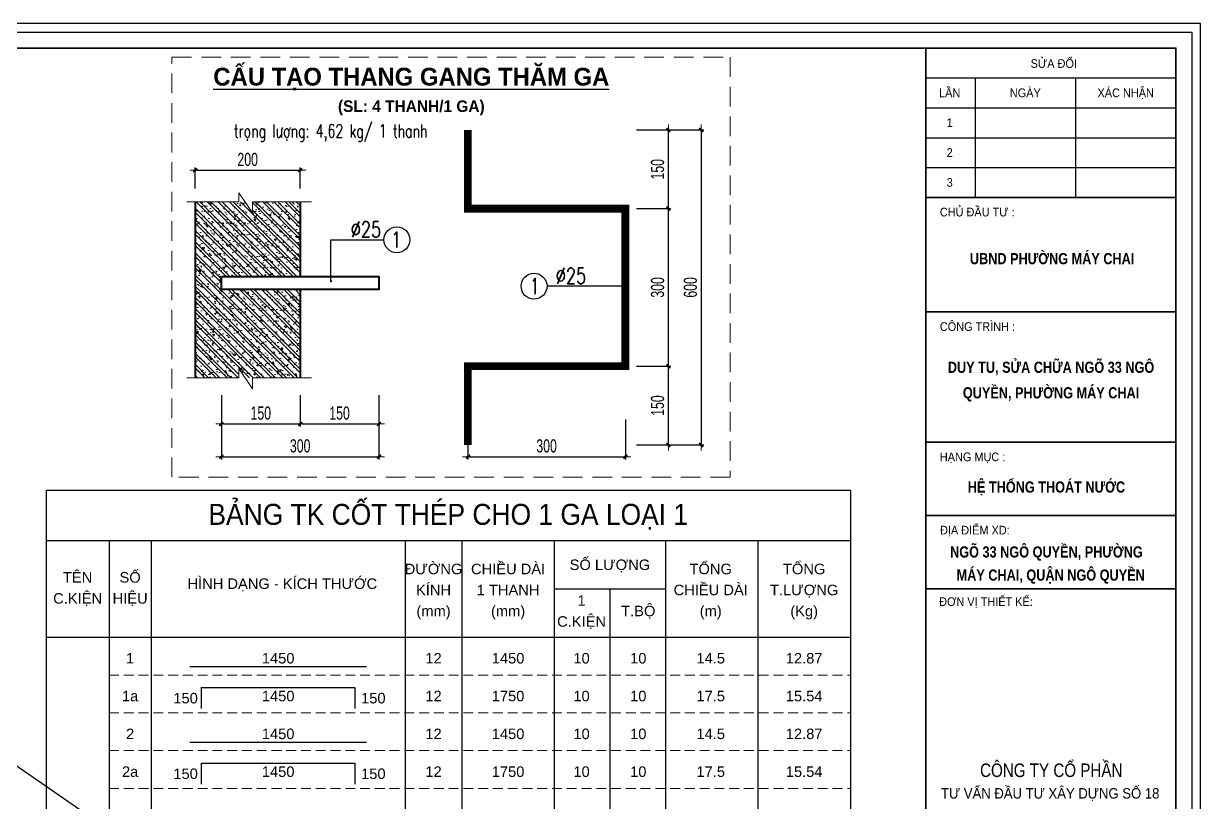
# Model space of a CAD drawing. Header units: inches. Extents: x 144032 to 217447, y 5454 to 57833.
# Drawn here: x 191321 to 195805, y 49776 to 52743 of the extents above; entities that cross this region are included whole.
import ezdxf
from ezdxf.enums import TextEntityAlignment as Align

# ---------------------------------------------------------------- set-up
doc = ezdxf.new("R2010")
doc.units = ezdxf.units.IN
doc.header["$MEASUREMENT"] = 0
doc.linetypes.add('HIDDEN', pattern=[0.375, 0.25, -0.125])
for name, color, linetype in [('BT7-THAY', 7, 'Continuous'), ('ENTTNTHIETKE1', 2, 'Continuous'), ('KHUNGTEN', 5, 'Continuous'), ('T.bao', 6, 'Continuous'), ('TXT', 5, 'Continuous')]:
    doc.layers.add(name, color=color, linetype=linetype)
doc.layers.add('KCS_Plotter', color=11, linetype='Continuous', plot=False)
for name, color, linetype, lineweight in [('LC Dim', 8, 'Continuous', 18), ('LC Hatch', 252, 'Continuous', 9), ('LC MANH DUT', 35, 'HIDDEN', 5), ('LC Net dam 1', 30, 'Continuous', 30), ('LC Net dam2', 6, 'Continuous', 40), ('LC Net manh', 9, 'Continuous', 5), ('LC Net thay', 7, 'Continuous', 25), ('LC Text1', 3, 'Continuous', 20), ('LC Text2', 7, 'Continuous', 25), ('THEP', 1, 'Continuous', 35)]:
    doc.layers.add(name, color=color, linetype=linetype, lineweight=lineweight)
doc.styles.add('Hoa', font='micross.ttf')
doc.styles.add('HOATBIF', font='hoatbif.shx', dxfattribs={"width": 0.7})
doc.styles.add('LC 1', font='')
doc.styles.add('LC 3', font='vnsimli.shx', dxfattribs={"width": 0.75})
doc.styles.add('T2', font='', dxfattribs={"width": 0.8})
doc.styles.add('THUONG', font='', dxfattribs={"height": 40})
doc.styles.add('VnAvantH-B', font='')
doc.styles.get('LC 1').set_extended_font_data('.VnAvantH', bold=True)
doc.styles.get('T2').set_extended_font_data('.VnArialH')
doc.styles.get('THUONG').set_extended_font_data('.VnArial')
doc.styles.get('VnAvantH-B').set_extended_font_data('.VnAvantH', bold=True)
doc.dimstyles.new('1-100(1-25)', dxfattribs={"dimscale": 25, "dimtxt": 2.5, "dimasz": 0.35, "dimexe": 0.5, "dimexo": 0, "dimgap": 0.8, "dimtad": 1, "dimdec": 0, "dimzin": 0, "dimdsep": 46, "dimtxsty": 'HOATBIF', "dimblk1": 'DOT', "dimblk2": 'DOT', "dimsah": 1, "dimcen": -1, "dimdle": 1, "dimclrd": 256, "dimclre": 256, "dimclrt": 4, "dimadec": 3, "dimazin": 2, "dimtfac": 0.333333, "dimtdec": 0, "dimtix": 1, "dimtmove": 2, "dimatfit": 3, "dimldrblk": 'DOT', "dimfxl": 1, "dimtvp": 0.833333, "dimtolj": 1, "dimtzin": 0, "dimarcsym": 0})

# ---------------------------------------------------------------- blocks, each defined once
blk = doc.blocks.new('DOT')
at = {"layer": 'LC Dim'}
blk.add_line((-3, 0), (3, 0), dxfattribs=at)
at = {"layer": 'LC Dim', "color": 4}
blk.add_line((-1, -1), (1, 1), dxfattribs=at)
blk.add_lwpolyline([(0.5, 1), (-1, -0.5), (-0.5, -1), (1, 0.5)], close=True, dxfattribs=at)
blk = doc.blocks.new('*D262')
at = {"layer": 'Defpoints', "color": 0, "transparency": 16777216}
for p in [(192075.4, 51327.4), (192375.4, 51327.4), (192375.4, 51218)]:
    blk.add_point(p, dxfattribs=at)
at = {"layer": 'LC Dim', "lineweight": -2, "transparency": 16777216}
for p, q in [((192075.4, 51327.4), (192075.4, 51208)), ((192375.4, 51327.4), (192375.4, 51208)), ((192082.4, 51218), (192368.4, 51218))]:
    blk.add_line(p, q, dxfattribs=at)
at = {"layer": 'LC Dim', "lineweight": -2, "transparency": 16777216, "xscale": 7, "yscale": 7, "zscale": 7, "rotation": 180}
blk.add_blockref('DOT', (192075.4, 51218), dxfattribs=at)
at = {"layer": 'LC Dim', "lineweight": -2, "transparency": 16777216, "xscale": 7, "yscale": 7, "zscale": 7}
blk.add_blockref('DOT', (192375.4, 51218), dxfattribs=at)
at = {"layer": 'LC Dim', "color": 4, "transparency": 16777216, "insert": (192225.4, 51259), "char_height": 50, "attachment_point": 5, "style": 'HOATBIF'}
blk.add_mtext('\\A1;150', dxfattribs=at)
blk = doc.blocks.new('_Dot')
at = {"color": 0, "linetype": 'ByBlock', "lineweight": -2}
blk.add_line((-0.5, 0), (-1, 0), dxfattribs=at)
at = {"color": 0, "linetype": 'ByBlock', "const_width": 0.5}
blk.add_lwpolyline([(-0.25, 0, 1), (0.25, 0, 1)], format="xyb", close=True, dxfattribs=at)
blk = doc.blocks.new('*D263')
at = {"layer": 'Defpoints', "color": 0, "transparency": 16777216}
for p in [(192375.4, 51327.4), (192675.4, 51327.4), (192675.4, 51218)]:
    blk.add_point(p, dxfattribs=at)
at = {"layer": 'LC Dim', "lineweight": -2, "transparency": 16777216}
for p, q in [((192375.4, 51327.4), (192375.4, 51208)), ((192675.4, 51327.4), (192675.4, 51208)), ((192382.4, 51218), (192668.4, 51218))]:
    blk.add_line(p, q, dxfattribs=at)
at = {"layer": 'LC Dim', "lineweight": -2, "transparency": 16777216, "xscale": 7, "yscale": 7, "zscale": 7, "rotation": 180}
blk.add_blockref('DOT', (192375.4, 51218), dxfattribs=at)
at = {"layer": 'LC Dim', "lineweight": -2, "transparency": 16777216, "xscale": 7, "yscale": 7, "zscale": 7}
blk.add_blockref('DOT', (192675.4, 51218), dxfattribs=at)
at = {"layer": 'LC Dim', "color": 4, "transparency": 16777216, "insert": (192525.4, 51259), "char_height": 50, "attachment_point": 5, "style": 'HOATBIF'}
blk.add_mtext('\\A1;150', dxfattribs=at)
blk = doc.blocks.new('*D264')
at = {"layer": 'Defpoints', "color": 0, "transparency": 16777216}
for p in [(192075.4, 51327.4), (192675.4, 51327.4), (192675.4, 51093)]:
    blk.add_point(p, dxfattribs=at)
at = {"layer": 'LC Dim', "lineweight": -2, "transparency": 16777216}
for p, q in [((192075.4, 51327.4), (192075.4, 51083)), ((192675.4, 51327.4), (192675.4, 51083)), ((192082.4, 51093), (192668.4, 51093))]:
    blk.add_line(p, q, dxfattribs=at)
at = {"layer": 'LC Dim', "lineweight": -2, "transparency": 16777216, "xscale": 7, "yscale": 7, "zscale": 7, "rotation": 180}
blk.add_blockref('DOT', (192075.4, 51093), dxfattribs=at)
at = {"layer": 'LC Dim', "lineweight": -2, "transparency": 16777216, "xscale": 7, "yscale": 7, "zscale": 7}
blk.add_blockref('DOT', (192675.4, 51093), dxfattribs=at)
at = {"layer": 'LC Dim', "color": 4, "transparency": 16777216, "insert": (192375.4, 51134), "char_height": 50, "attachment_point": 5, "style": 'HOATBIF'}
blk.add_mtext('\\A1;300', dxfattribs=at)
blk = doc.blocks.new('*D265')
at = {"layer": 'Defpoints', "color": 0, "transparency": 16777216}
for p in [(192375.4, 52184.1), (191975.4, 52114.7), (192375.4, 52114.7)]:
    blk.add_point(p, dxfattribs=at)
at = {"layer": 'LC Dim', "lineweight": -2, "transparency": 16777216}
for p, q in [((191975.4, 52114.7), (191975.4, 52194.1)), ((192375.4, 52114.7), (192375.4, 52194.1)), ((191982.4, 52184.1), (192368.4, 52184.1))]:
    blk.add_line(p, q, dxfattribs=at)
at = {"layer": 'LC Dim', "lineweight": -2, "transparency": 16777216, "xscale": 7, "yscale": 7, "zscale": 7, "rotation": 180}
blk.add_blockref('DOT', (191975.4, 52184.1), dxfattribs=at)
at = {"layer": 'LC Dim', "lineweight": -2, "transparency": 16777216, "xscale": 7, "yscale": 7, "zscale": 7}
blk.add_blockref('DOT', (192375.4, 52184.1), dxfattribs=at)
at = {"layer": 'LC Dim', "color": 4, "transparency": 16777216, "insert": (192175.4, 52225.1), "char_height": 50, "attachment_point": 5, "style": 'HOATBIF'}
blk.add_mtext('\\A1;200', dxfattribs=at)
blk = doc.blocks.new('*D266')
at = {"layer": 'Defpoints', "color": 0, "transparency": 16777216}
for p in [(193657.1, 51437.9), (193778.1, 51437.9), (193657.1, 51137.9)]:
    blk.add_point(p, dxfattribs=at)
at = {"layer": 'LC Dim', "lineweight": -2, "transparency": 16777216}
for p, q in [((193657.1, 51437.9), (193788.1, 51437.9)), ((193778.1, 51144.9), (193778.1, 51430.9)), ((193657.1, 51137.9), (193788.1, 51137.9))]:
    blk.add_line(p, q, dxfattribs=at)
at = {"layer": 'LC Dim', "lineweight": -2, "transparency": 16777216, "xscale": 7, "yscale": 7, "zscale": 7}
for p, rotation in [((193778.1, 51437.9), 90), ((193778.1, 51137.9), 270)]:
    blk.add_blockref('DOT', p, dxfattribs=dict(at, rotation=rotation))
at = {"layer": 'LC Dim', "color": 4, "transparency": 16777216, "insert": (193737.1, 51287.9), "char_height": 50, "attachment_point": 5, "rotation": 90, "style": 'HOATBIF'}
blk.add_mtext('\\A1;150', dxfattribs=at)
blk = doc.blocks.new('*D267')
at = {"layer": 'Defpoints', "color": 0, "transparency": 16777216}
for p in [(193657.1, 52037.9), (193778.1, 52037.9), (193657.1, 51437.9)]:
    blk.add_point(p, dxfattribs=at)
at = {"layer": 'LC Dim', "lineweight": -2, "transparency": 16777216}
for p, q in [((193657.1, 52037.9), (193788.1, 52037.9)), ((193778.1, 51444.9), (193778.1, 52030.9)), ((193657.1, 51437.9), (193788.1, 51437.9))]:
    blk.add_line(p, q, dxfattribs=at)
at = {"layer": 'LC Dim', "lineweight": -2, "transparency": 16777216, "xscale": 7, "yscale": 7, "zscale": 7}
for p, rotation in [((193778.1, 52037.9), 90), ((193778.1, 51437.9), 270)]:
    blk.add_blockref('DOT', p, dxfattribs=dict(at, rotation=rotation))
at = {"layer": 'LC Dim', "color": 4, "transparency": 16777216, "insert": (193737.1, 51737.9), "char_height": 50, "attachment_point": 5, "rotation": 90, "style": 'HOATBIF'}
blk.add_mtext('\\A1;300', dxfattribs=at)
blk = doc.blocks.new('*D268')
at = {"layer": 'Defpoints', "color": 0, "transparency": 16777216}
for p in [(193657.1, 52337.9), (193778.1, 52337.9), (193657.1, 52037.9)]:
    blk.add_point(p, dxfattribs=at)
at = {"layer": 'LC Dim', "lineweight": -2, "transparency": 16777216}
for p, q in [((193657.1, 52337.9), (193788.1, 52337.9)), ((193778.1, 52044.9), (193778.1, 52330.9)), ((193657.1, 52037.9), (193788.1, 52037.9))]:
    blk.add_line(p, q, dxfattribs=at)
at = {"layer": 'LC Dim', "lineweight": -2, "transparency": 16777216, "xscale": 7, "yscale": 7, "zscale": 7}
for p, rotation in [((193778.1, 52337.9), 90), ((193778.1, 52037.9), 270)]:
    blk.add_blockref('DOT', p, dxfattribs=dict(at, rotation=rotation))
at = {"layer": 'LC Dim', "color": 4, "transparency": 16777216, "insert": (193737.1, 52187.9), "char_height": 50, "attachment_point": 5, "rotation": 90, "style": 'HOATBIF'}
blk.add_mtext('\\A1;150', dxfattribs=at)
blk = doc.blocks.new('*D269')
at = {"layer": 'Defpoints', "color": 0, "transparency": 16777216}
for p in [(193657.1, 52337.9), (193657.1, 51137.9), (193903.1, 51137.9)]:
    blk.add_point(p, dxfattribs=at)
at = {"layer": 'LC Dim', "lineweight": -2, "transparency": 16777216}
for p, q in [((193657.1, 52337.9), (193913.1, 52337.9)), ((193903.1, 52330.9), (193903.1, 51144.9)), ((193657.1, 51137.9), (193913.1, 51137.9))]:
    blk.add_line(p, q, dxfattribs=at)
at = {"layer": 'LC Dim', "lineweight": -2, "transparency": 16777216, "xscale": 7, "yscale": 7, "zscale": 7}
for p, rotation in [((193903.1, 52337.9), 90), ((193903.1, 51137.9), 270)]:
    blk.add_blockref('DOT', p, dxfattribs=dict(at, rotation=rotation))
at = {"layer": 'LC Dim', "color": 4, "transparency": 16777216, "insert": (193862.1, 51737.9), "char_height": 50, "attachment_point": 5, "rotation": 90, "style": 'HOATBIF'}
blk.add_mtext('\\A1;600', dxfattribs=at)
blk = doc.blocks.new('*D270')
at = {"layer": 'Defpoints', "color": 0, "transparency": 16777216}
for p in [(193014.2, 51235.2), (193614.2, 51235.2), (193614.2, 51093)]:
    blk.add_point(p, dxfattribs=at)
at = {"layer": 'LC Dim', "lineweight": -2, "transparency": 16777216}
for p, q in [((193014.2, 51235.2), (193014.2, 51083)), ((193614.2, 51235.2), (193614.2, 51083)), ((193021.2, 51093), (193607.2, 51093))]:
    blk.add_line(p, q, dxfattribs=at)
at = {"layer": 'LC Dim', "lineweight": -2, "transparency": 16777216, "xscale": 7, "yscale": 7, "zscale": 7, "rotation": 180}
blk.add_blockref('DOT', (193014.2, 51093), dxfattribs=at)
at = {"layer": 'LC Dim', "lineweight": -2, "transparency": 16777216, "xscale": 7, "yscale": 7, "zscale": 7}
blk.add_blockref('DOT', (193614.2, 51093), dxfattribs=at)
at = {"layer": 'LC Dim', "color": 4, "transparency": 16777216, "insert": (193314.2, 51134), "char_height": 50, "attachment_point": 5, "style": 'HOATBIF'}
blk.add_mtext('\\A1;300', dxfattribs=at)
blk = doc.blocks.new('TIEUDE2')
at = {"layer": 'LC Text2', "color": 7, "style": 'LC 1'}
blk.add_attdef('%%UTIªU§Ò', text='', height=3.5, dxfattribs=at).set_placement((0, 0), align=Align.BOTTOM_CENTER)
blk.add_attdef('TL', text='', height=2.2, dxfattribs=at).set_placement((0, -1.8), align=Align.TOP_CENTER)
blk = doc.blocks.new('khung vpn')
at = {"layer": 'Defpoints'}
for p, q in [((52556.46, -4195.446), (52498.758, -4195.446)), ((52556.46, -4235.276), (52556.46, -4195.446))]:
    blk.add_line(p, q, dxfattribs=at)
at = {"layer": 'KHUNGTEN'}
blk.add_lwpolyline([(52556.243, -4234.885), (52502.048, -4234.885), (52502.048, -4195.662), (52556.243, -4195.662)], close=True, dxfattribs=at)
at = {"layer": 'T.bao'}
for p, q in [((52549.443, -4196.835), (52555.832, -4196.835)), ((52550.703, -4196.835), (52550.703, -4199.885)), ((52553.267, -4196.835), (52553.267, -4199.885)), ((52549.443, -4197.598), (52555.832, -4197.598)), ((52549.443, -4198.36), (52555.832, -4198.36)), ((52549.443, -4199.123), (52555.832, -4199.123))]:
    blk.add_line(p, q, dxfattribs=at)
at = {"layer": 'THEP'}
for p, q in [((52549.443, -4199.885), (52555.832, -4199.885)), ((52549.443, -4202.81), (52555.832, -4202.81)), ((52549.443, -4206.138), (52555.832, -4206.138)), ((52549.443, -4208.009), (52555.832, -4208.009)), ((52549.443, -4209.881), (52555.832, -4209.881))]:
    blk.add_line(p, q, dxfattribs=at)
for points in [[(52555.832, -4234.474), (52502.459, -4234.474), (52502.459, -4196.073), (52555.832, -4196.073)], [(52555.832, -4196.073), (52555.832, -4234.474), (52549.443, -4234.474), (52549.443, -4196.073)]]:
    blk.add_lwpolyline(points, close=True, dxfattribs=at)
at = {"layer": 'TXT', "linetype": 'Continuous'}
blk.add_line((52555.832, -4196.073), (52555.832, -4234.474), dxfattribs=at)
at = {"layer": 'BT7-THAY', "linetype": 'ByBlock', "style": 'VnAvantH-B', "width": 0.85}
for s, p in [('ubnd ph\xadêng m¸y chai', (52552.67, -4201.592)), ('hÖ thèng tho¸t n\xadíc', (52552.525, -4207.424)), ('ngâ 33 ng« quyÒn, PH¦êNG', (52552.525, -4209.082)), ('m¸y chai, quËn ng« quyÒn', (52552.634, -4209.673))]:
    blk.add_text(s, height=0.28512, dxfattribs=at).set_placement(p, align=Align.CENTER)
at = {"layer": 'BT7-THAY', "insert": (52552.643, -4204.081), "char_height": 0.28512, "width": 6.5241, "attachment_point": 2, "line_spacing_factor": 1.372151, "style": 'VnAvantH-B'}
blk.add_mtext('{\\W0.85;duy tu, söa ch÷a NGâ 33 ng« quyÒn, PH¦êNG m¸y chai}', dxfattribs=at)
at = {"layer": 'TXT', "linetype": 'Continuous', "style": 'T2'}
for s, height, width, p in [('söa ®æi', 0.2218, 0.9, (52552.713, -4196.577)), ('lÇn', 0.2218, 0.9, (52550.054, -4197.326)), ('ngµy', 0.2218, 0.9, (52551.985, -4197.326)), ('x¸c nhËn', 0.2218, 0.9, (52554.55, -4197.326)), ('1', 0.222, 0.9, (52550.054, -4198.089)), ('2', 0.222, 0.9, (52550.054, -4198.851)), ('3', 0.222, 0.9, (52550.054, -4199.614)), ('c«ng ty cæ phÇn', 0.34658, 0.8, (52552.648, -4214.689))]:
    blk.add_text(s, height=height, dxfattribs=dict(at, width=width)).set_placement(p, align=Align.CENTER)
at = {"layer": 'TXT', "linetype": 'Continuous', "style": 'T2', "width": 0.9}
for s, height, p in [('chñ ®Çu t\xad :', 0.22181, (52549.802, -4200.371)), ('c«ng tr×nh :', 0.22181, (52549.802, -4203.296)), ('h¹ng môc :', 0.2218, (52549.802, -4206.623)), ('®Þa ®iÓm xd:', 0.22181, (52549.806, -4208.494)), ('®¬n vÞ thiÕt kÕ:', 0.22181, (52549.785, -4210.32))]:
    blk.add_text(s, height=height, dxfattribs=at).set_placement(p)
blk.add_text('t\xad vÊn ®Çu t\xad x©y dùng sè 18', height=0.26617, dxfattribs=at).set_placement((52552.621, -4215.094), align=Align.MIDDLE)

msp = doc.modelspace()

# ---------------------------------------------------------------- hatches: boundary and pattern name
at = {"layer": 'LC Hatch'}
h = msp.add_hatch(dxfattribs=at)
h.set_pattern_fill('BTCT', color=256, scale=8, angle=90)
h.set_pattern_definition([(140, (209331.133, 82653.506), (5.02017, 57.380815), [6, -66]), (85, (209331.13, 82653.506), (-60.17537, -11.10011), [4.8, -52.8]), (190.4514, (209331.55, 82658.29), (-55.15516, 46.28075), [5.099215, -56.09137]), (136.1842, (209315.13, 82653.506), (13.24152, 85.37928), [9, -99]), (186.6356, (209316.24, 82660.62), (-77.92943, 74.77302), [7.64882, -84.13704]), (81.1842, (209315.13, 82653.51), (-77.92949, 74.77296), [7.2, -79.2]), (111, (209319.133, 82661.506), (32.20951, 47.752564), [6, -66]), (56, (209319.13, 82661.506), (-58.012, 19.46523), [4.8, -52.8]), (161.4514, (209321.817, 82665.485), (-25.80244, 67.21781), [5.099215, -56.09137]), (127.5, (209331.133, 82653.506), (-26.631508, 0.972788), [0, -52.16, 0, -53.6, 0, -53]), (97.5, (209331.133, 82653.506), (-31.552937, 21.045563), [0, -30.56, 0, -50.96, 0, -20.2]), (57.5, (209331.133, 82635.666), (1.80439, 42.705795), [0, -20, 0, -62.4, 0, -82.8]), (47.5, (209331.133, 82627.666), (-8.0084, 46.654894), [0, -26, 0, -41.44, 0, -58.8]), (135, (209331.133, 82653.506), (-21.213203, -21.213203), []), (135, (209331.133, 82667.648), (-21.213203, -21.213203), [])])
h.paths.add_polyline_path([(192375.4, 51729.4), (192075.4, 51729.4), (192075.4, 51779.4), (192375.4, 51779.4), (192375.4, 52064.2), (192194.2, 52064.2), (192194.2, 52022.1), (192165.1, 52064.2), (191975.4, 52064.2), (191975.4, 51394), (192141.2, 51394), (192141.2, 51428.5), (192165.1, 51394), (192375.4, 51394)])

# ---------------------------------------------------------------- linework, layer by layer
at = {"layer": 'KCS_Plotter'}
msp.add_line((187199.9, 52742.9), (195805.3, 46802.6), dxfattribs=at)
at = {"layer": 'LC MANH DUT', "ltscale": 150}
for p, q in [((191647.5, 50261.5), (194471.5, 50261.5)), ((191647.5, 50117.5), (194471.5, 50117.5)), ((191647.5, 49973.5), (194471.5, 49973.5)), ((191647.5, 49829.5), (194471.5, 49829.5))]:
    msp.add_line(p, q, dxfattribs=at)
at = {"layer": 'LC MANH DUT', "ltscale": 300}
msp.add_lwpolyline([(191886.5, 52614.5), (194013.7, 52614.5), (194013.7, 51014.8), (191886.5, 51014.8)], close=True, dxfattribs=at)
at = {"layer": 'LC Net dam 1'}
for points in [[(191955.5, 50293.5), (192627.5, 50293.5)], [(191999.5, 50133.5), (191999.5, 50213.5), (192583.5, 50213.5), (192583.5, 50133.5)], [(191955.5, 50005.5), (192627.5, 50005.5)], [(191999.5, 49845.5), (191999.5, 49925.5), (192583.5, 49925.5), (192583.5, 49845.5)]]:
    msp.add_lwpolyline(points, dxfattribs=at)
at = {"layer": 'LC Net dam2'}
for p, q in [((191975.4, 52064.2), (191975.4, 51394)), ((192375.4, 52064.2), (192375.4, 51779.4)), ((192375.4, 51729.4), (192375.4, 51394))]:
    msp.add_line(p, q, dxfattribs=at)
msp.add_lwpolyline([(192075.4, 51779.4), (192675.4, 51779.4), (192675.4, 51729.4), (192075.4, 51729.4)], close=True, dxfattribs=at)
at = {"layer": 'LC Net manh'}
for points in [[(191943.8, 52064.2), (192141.2, 52064.2), (192141.2, 52098.7), (192194.2, 52022.1), (192194.2, 52064.2), (192418.6, 52064.2)], [(191943.8, 51394), (192141.2, 51394), (192141.2, 51428.5), (192194.2, 51351.9), (192194.2, 51394), (192418.6, 51394)]]:
    msp.add_lwpolyline(points, dxfattribs=at)
at = {"layer": 'LC Net thay'}
for p, q in [((191407.5, 50965.5), (194471.5, 50965.5)), ((191407.5, 50965.5), (191407.5, 46963.1)), ((194471.5, 50965.5), (194471.5, 46963.1)), ((191407.5, 50773.5), (194471.5, 50773.5)), ((191647.5, 50773.5), (191647.5, 47237.5)), ((191807.5, 50773.5), (191807.5, 47237.5)), ((192775.5, 50773.5), (192775.5, 47237.5)), ((192991.5, 50773.5), (192991.5, 47237.5)), ((193343.5, 50773.5), (193343.5, 47237.5)), ((193767.5, 50773.5), (193767.5, 47237.5)), ((194119.5, 50773.5), (194119.5, 47237.5)), ((193343.5, 50589.5), (193767.5, 50589.5)), ((193555.5, 50589.5), (193555.5, 47237.5)), ((191407.5, 50405.5), (194471.5, 50405.5))]:
    msp.add_line(p, q, dxfattribs=at)
at = {"layer": 'LC Text2', "ltscale": 100}
for centre in [(192743.9, 51919.4), (193266.4, 51742.6)]:
    msp.add_circle(centre, 49.4, dxfattribs=at)
at = {"layer": 'THEP', "linetype": 'Continuous', "const_width": 30}
msp.add_lwpolyline([(193014.2, 52337.9), (193014.2, 52037.9), (193614.2, 52037.9), (193614.2, 51437.9), (193014.2, 51437.9), (193014.2, 51137.9)], dxfattribs=at)

# ---------------------------------------------------------------- block references
at = {"layer": 'ENTTNTHIETKE1', "color": 6, "xscale": 149.1374645994381, "yscale": 149.1374645994381, "zscale": 149.1374645994381}
msp.add_blockref('khung vpn', (-7642331.8, 678441), dxfattribs=at)
at = {"layer": 'LC Text2'}
ref = msp.add_blockref('TIEUDE2', (192798.8, 52486.2, 0), dxfattribs=dict(at, xscale=20.00062016392256, yscale=20.00062016392256, zscale=20.00062016392256, rotation=359.999216292062))
ref.add_attrib('%%UTIªU§Ò', '%%UcÊu t¹o THANG GANG TH¡M GA', dxfattribs={"color": 7, "height": 67.925, "rotation": 359.9992, "style": 'LC 1'}).set_placement((192798.8, 52486.2), align=Align.BOTTOM_CENTER)
ref.add_attrib('TL', '(sl: 4 thanh/1 ga)', dxfattribs={"color": 7, "height": 44.001, "rotation": 359.9992, "style": 'LC 1'}).set_placement((192798.8, 52450.2), align=Align.TOP_CENTER)

# ---------------------------------------------------------------- texts
at = {"layer": 'LC Text1', "color": 3, "style": 'LC 3', "width": 0.7}
msp.add_text('träng l\xadîng: 4,62 kg/ 1 thanh', height=50, dxfattribs=at).set_placement((192491.5, 52309), align=Align.CENTER)
at = {"layer": 'LC Text1', "style": 'Hoa'}
for s, p in [('1', (191727.5, 50293.5)), ('1450', (192291.5, 50293.5)), ('12', (192883.5, 50293.5)), ('1450', (193167.5, 50293.5)), ('10', (193447.5, 50293.5)), ('10', (193663.5, 50293.5)), ('14.5', (193939.5, 50293.5)), ('12.87', (194295.5, 50293.5)), ('1a', (191727.5, 50149.5)), ('1450', (192291.5, 50149.5)), ('12', (192883.5, 50149.5)), ('2', (191727.5, 50005.5)), ('1450', (192291.5, 50005.5)), ('12', (192883.5, 50005.5)), ('1450', (193167.5, 50005.5)), ('10', (193447.5, 50005.5)), ('10', (193663.5, 50005.5)), ('14.5', (193939.5, 50005.5)), ('12.87', (194295.5, 50005.5)), ('2a', (191727.5, 49861.5)), ('1450', (192291.5, 49861.5)), ('12', (192883.5, 49861.5))]:
    msp.add_text(s, height=40, dxfattribs=at).set_placement(p, align=Align.BOTTOM_CENTER)
for p in [(191985.5, 50141.5), (191985.5, 49853.5)]:
    msp.add_text('150', height=40, dxfattribs=at).set_placement(p, align=Align.BOTTOM_RIGHT)
for p in [(192607.5, 50141.5), (192607.5, 49853.5)]:
    msp.add_text('150', height=40, dxfattribs=at).set_placement(p, align=Align.BOTTOM_LEFT)
at = {"layer": 'LC Text1', "color": 7, "style": 'Hoa'}
for s, p in [('1750', (193167.5, 50149.5)), ('10', (193447.5, 50149.5)), ('10', (193663.5, 50149.5)), ('17.5', (193939.5, 50149.5)), ('15.54', (194295.5, 50149.5)), ('1750', (193167.5, 49861.5)), ('10', (193447.5, 49861.5)), ('10', (193663.5, 49861.5)), ('17.5', (193939.5, 49861.5)), ('15.54', (194295.5, 49861.5))]:
    msp.add_text(s, height=40, dxfattribs=at).set_placement(p, align=Align.BOTTOM_CENTER)
at = {"layer": 'LC Text2', "linetype": 'ByBlock', "style": 'LC 3', "width": 0.75}
for p in [(192568.2, 51928.8), (193349.2, 51752)]:
    msp.add_text('%%C25', height=60, dxfattribs=at).set_placement(p)
for p in [(192741.1, 51919.4), (193269.2, 51742.6)]:
    msp.add_text('1', height=60, dxfattribs=at).set_placement(p, align=Align.MIDDLE_CENTER)
at = {"layer": 'LC Text2', "color": 4, "style": 'Hoa', "width": 0.9}
msp.add_text('BẢNG TK CỐT THÉP CHO 1 GA LOẠI 1', height=80, dxfattribs=at).set_placement((192939.5, 50833.5), align=Align.CENTER)
at = {"layer": 'LC Text2'}
for s, style, p in [('SỐ LƯỢNG', 'Hoa', (193555.5, 50661.5)), ('ĐƯỜNG', 'Hoa', (192883.5, 50645.5)), ('CHIỀU DÀI', 'Hoa', (193167.5, 50645.5)), ('TỔNG', 'Hoa', (193939.5, 50645.5)), ('TỔNG', 'Hoa', (194295.5, 50645.5)), ('TÊN', 'Hoa', (191527.5, 50613.5)), ('SỐ', 'Hoa', (191727.5, 50613.5)), ('HÌNH DẠNG - KÍCH THƯỚC', 'Hoa', (192307.5, 50589.5)), ('C.KIỆN', 'Hoa', (191527.5, 50533.5)), ('HIỆU', 'Hoa', (191727.5, 50533.5)), ('KÍNH', 'Hoa', (192883.5, 50565.5)), ('1 THANH', 'Hoa', (193167.5, 50565.5)), ('CHIỀU DÀI', 'Hoa', (193939.5, 50565.5)), ('T.LƯỢNG', 'Hoa', (194295.5, 50565.5)), ('1', 'Hoa', (193447.5, 50525.5)), ('T.BỘ', 'Hoa', (193663.5, 50485.5)), ('(mm)', 'THUONG', (192883.5, 50485.5)), ('(mm)', 'THUONG', (193167.5, 50485.5)), ('C.KIỆN', 'Hoa', (193447.5, 50445.5)), ('(m)', 'THUONG', (193939.5, 50485.5)), ('(Kg)', 'THUONG', (194295.5, 50485.5))]:
    msp.add_text(s, height=40, dxfattribs=dict(at, style=style)).set_placement(p, align=Align.CENTER)

# ---------------------------------------------------------------- dimensions: what is measured, and where the dimension line sits
at = {"layer": 'LC Dim'}
for base, p1, p2, picture, middle in [((193778.1, 52337.9), (193657.1, 52037.9), (193657.1, 52337.9), '*D268', (193737.1, 52187.9)), ((193903.1, 51137.9), (193657.1, 52337.9), (193657.1, 51137.9), '*D269', (193862.1, 51737.9)), ((193778.1, 52037.9), (193657.1, 51437.9), (193657.1, 52037.9), '*D267', (193737.1, 51737.9)), ((193778.1, 51437.9), (193657.1, 51137.9), (193657.1, 51437.9), '*D266', (193737.1, 51287.9))]:
    dim = msp.add_linear_dim(base=base, p1=p1, p2=p2, angle=90, dimstyle='1-100(1-25)', override={"dimscale": 20, "dimlfac": 0.5}, dxfattribs=at)
    dim.commit()
    dim.dimension.update_dxf_attribs({"geometry": picture, "text_midpoint": middle})
for base, p1, p2, picture, middle in [((192375.4, 52184.1), (191975.4, 52114.7), (192375.4, 52114.7), '*D265', (192175.4, 52225.1)), ((192375.4, 51218), (192075.4, 51327.4), (192375.4, 51327.4), '*D262', (192225.4, 51259)), ((192675.4, 51093), (192075.4, 51327.4), (192675.4, 51327.4), '*D264', (192375.4, 51134)), ((192675.4, 51218), (192375.4, 51327.4), (192675.4, 51327.4), '*D263', (192525.4, 51259)), ((193614.2, 51093), (193014.2, 51235.2), (193614.2, 51235.2), '*D270', (193314.2, 51134))]:
    dim = msp.add_linear_dim(base=base, p1=p1, p2=p2, dimstyle='1-100(1-25)', override={"dimscale": 20, "dimlfac": 0.5}, dxfattribs=at)
    dim.commit()
    dim.dimension.update_dxf_attribs({"geometry": picture, "text_midpoint": middle})

# ---------------------------------------------------------------- leaders
for points, override in [([(192492.7, 51761.7), (192492.7, 51919.4), (192694.5, 51919.4)], {"dimscale": 24, "dimlfac": 0.5}), ([(193611.6, 51742.6), (193493, 51742.6), (193315.8, 51742.6)], {"dimscale": 31.2, "dimlfac": 0.5})]:
    msp.add_leader(points, dimstyle='1-100(1-25)', override=override, dxfattribs=at)

doc.saveas('drawing.dxf')
